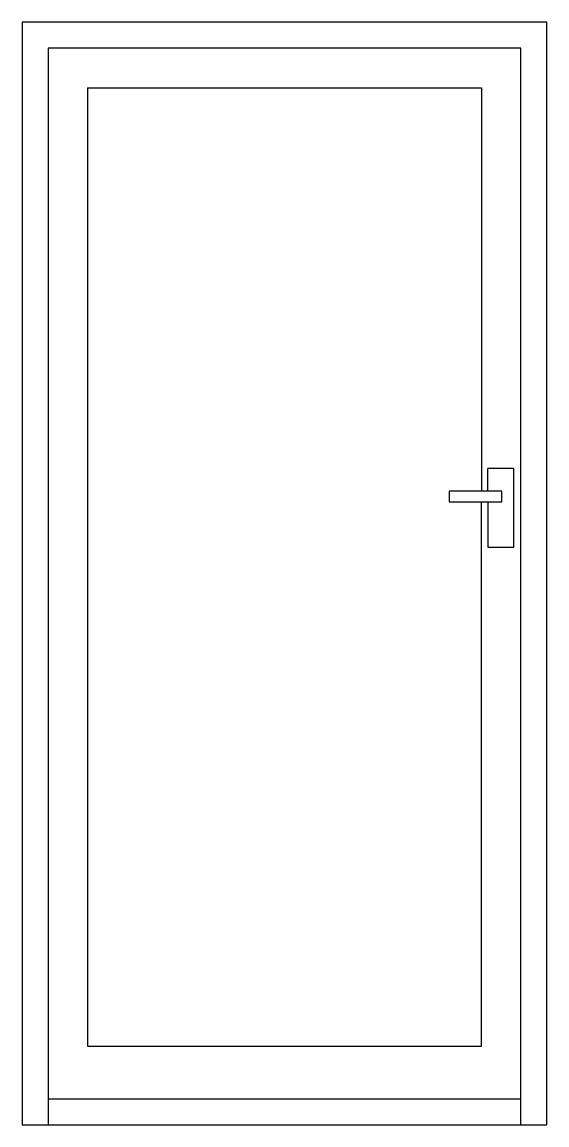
# Model space of a CAD drawing. Header units: millimetres. Extents: x -747.42 to -746.42, y 1779.63 to 1781.73.
import ezdxf

# ---------------------------------------------------------------- set-up
doc = ezdxf.new("R2010")
doc.units = ezdxf.units.MM
doc.header["$LTSCALE"] = 10
doc.layers.add('Portas', color=2, linetype='Continuous')

msp = doc.modelspace()

# ---------------------------------------------------------------- linework, layer by layer
at = {"layer": 'Portas'}
for p, q in [((-747.4158, 1781.73), (-747.4158, 1779.63)), ((-746.4158, 1781.73), (-747.4158, 1781.73)), ((-746.4158, 1779.63), (-746.4158, 1781.73)), ((-747.4158, 1779.63), (-746.4158, 1779.63))]:
    msp.add_line(p, q, dxfattribs=at)
at = {"layer": 'Portas', "color": 1}
for p, q in [((-747.3658, 1781.68), (-747.3658, 1779.63)), ((-746.4657, 1781.68), (-747.3658, 1781.68)), ((-746.4657, 1779.63), (-746.4657, 1781.68)), ((-747.2908, 1781.605), (-747.2908, 1779.78)), ((-747.2908, 1781.605), (-746.5407, 1781.605)), ((-746.5407, 1781.605), (-746.5407, 1780.8367)), ((-746.5287, 1780.8367), (-746.5287, 1780.88)), ((-746.4788, 1780.88), (-746.5287, 1780.88)), ((-746.4788, 1780.73), (-746.4788, 1780.88)), ((-746.6018, 1780.8367), (-746.6018, 1780.8167)), ((-746.5018, 1780.8367), (-746.6018, 1780.8367)), ((-746.5018, 1780.8167), (-746.5018, 1780.8367)), ((-746.6018, 1780.8167), (-746.5018, 1780.8167)), ((-746.5407, 1779.78), (-746.5407, 1780.8167)), ((-746.5287, 1780.8167), (-746.5287, 1780.73)), ((-746.5287, 1780.73), (-746.4788, 1780.73)), ((-747.2908, 1779.78), (-746.5407, 1779.78)), ((-747.3658, 1779.68), (-746.4657, 1779.68))]:
    msp.add_line(p, q, dxfattribs=at)

doc.saveas('drawing.dxf')
